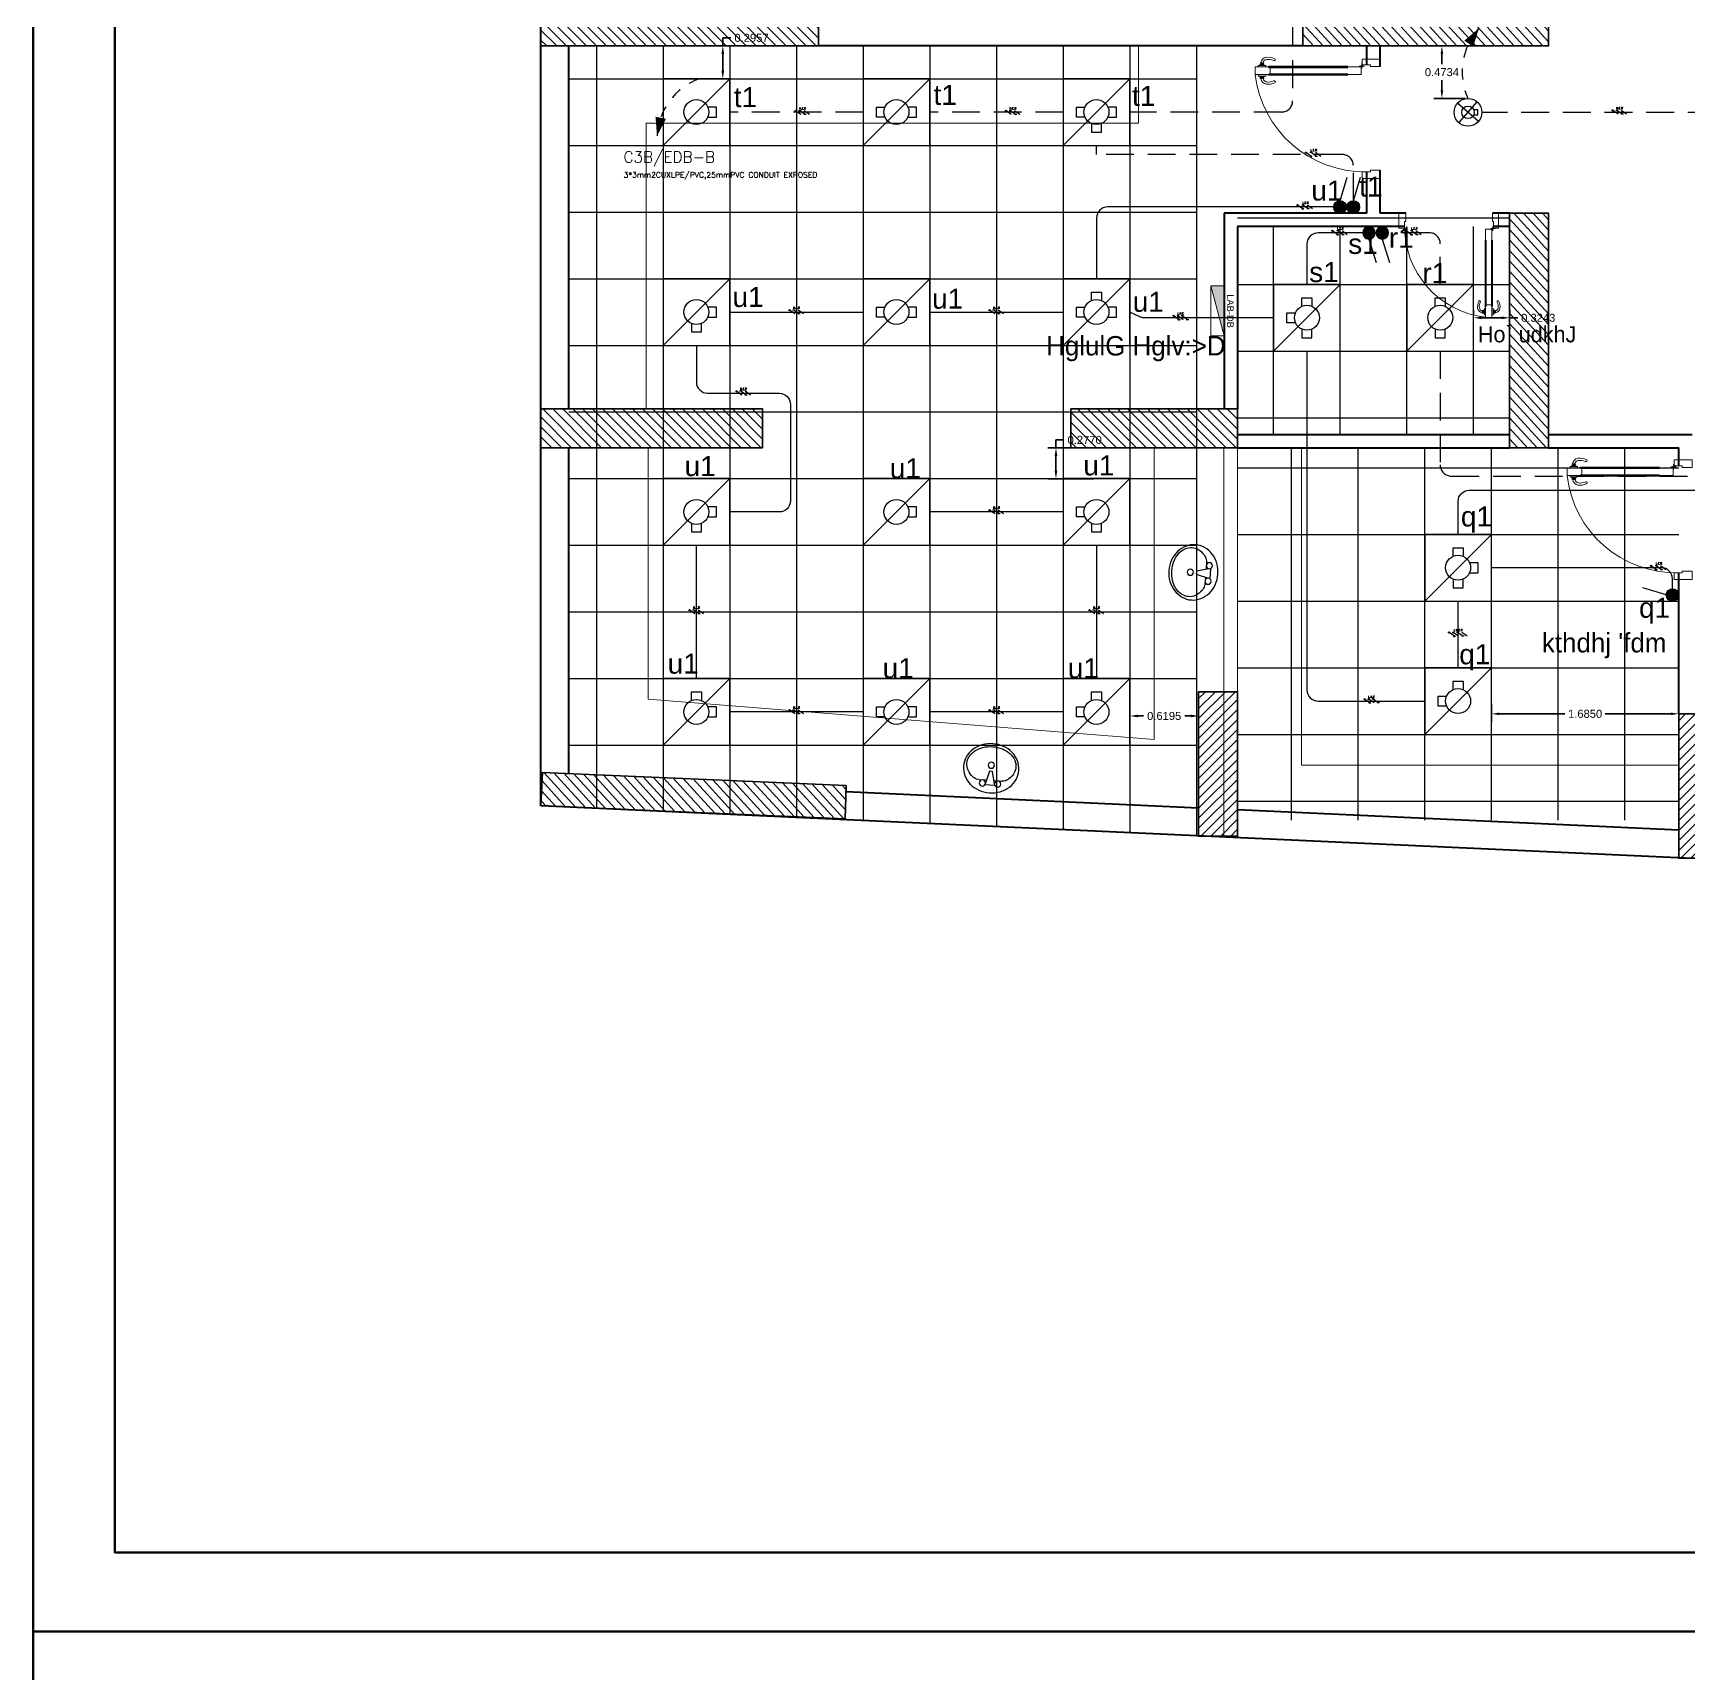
# Model space of a CAD drawing. Header units: inches. Extents: x 3955 to 4125, y 4886 to 4983.
# Drawn here: x 3955.21 to 3970.11, y 4916.26 to 4931.03 of the extents above; entities that cross this region are included whole.
import ezdxf
from ezdxf.enums import TextEntityAlignment as Align

# ---------------------------------------------------------------- set-up
doc = ezdxf.new("R2010")
doc.units = ezdxf.units.IN
doc.header["$MEASUREMENT"] = 0
doc.linetypes.add('ACAD_ISO03W100', pattern=[30, 12, -18])
doc.linetypes.add('HIDDEN', pattern=[0.375, 0.25, -0.125])
doc.layers.get('0').update_dxf_attribs({"lineweight": 35})
doc.layers.get('Defpoints').update_dxf_attribs({"lineweight": 25})
for name, color, linetype in [('Ceiling', 8, 'Continuous'), ('E Wiring', 1, 'HIDDEN'), ('E-LEADER', 30, 'Continuous'), ('E-TEXT', 2, 'Continuous'), ('EM', 3, 'Continuous'), ('Lighting', 4, 'Continuous'), ('N Wiring', 255, 'Continuous'), ('SHP-CTL-EL-102$0$00-TEXT FOR EMRG', 40, 'Continuous'), ('SHP-CTL-EL-102$0$HATCH MARK', 140, 'Continuous'), ('SHP-CTL-EL-102$0$XREF-LTG-T2-26$0$ELE-HATCH MARK', 2, 'Continuous'), ('UMG-ML', 251, 'Continuous'), ('WE - BOXES', 2, 'Continuous')]:
    doc.layers.add(name, color=color, linetype=linetype)
for name, color, linetype, lineweight in [('Column(S)', 24, 'Continuous', 35), ('DIM', 6, 'Continuous', 20), ('DIM IN', 12, 'Continuous', 15), ('DOOR', 24, 'Continuous', 18), ('HA', 252, 'Continuous', 18), ('hatch col(S)', 45, 'Continuous', 15), ('NORM', 90, 'Continuous', 15), ('TEXT', 152, 'Continuous', 30), ('walls', 7, 'Continuous', 40)]:
    doc.layers.add(name, color=color, linetype=linetype, lineweight=lineweight)
doc.styles.add('ARA', font='sosa.shx', dxfattribs={"height": 0.18})
doc.styles.add('ELEC', font='romans.shx')
doc.styles.add('SHP-CTL-EL-102$0$XREF-LTG-T2-26$0$25_1', font='romans.shx', dxfattribs={"width": 0.8, "height": 2.5})
doc.styles.add('SOSA', font='sosa.shx')
doc.styles.get("Standard").update_dxf_attribs({"font": 'arial.ttf'})
doc.dimstyles.get("Standard").update_dxf_attribs({"dimtxt": 0.18, "dimasz": 0.18, "dimexe": 0.18, "dimexo": 0.0625, "dimgap": 0.09, "dimtad": 0, "dimtih": 1, "dimtoh": 1, "dimdec": 4, "dimzin": 0, "dimdsep": 46, "dimtxsty": 'Standard', "dimcen": 0.09, "dimadec": 0, "dimazin": 0, "dimtfac": 1, "dimtdec": 4, "dimtofl": 0, "dimtmove": 0, "dimatfit": 3, "dimfxl": 1, "dimtolj": 1, "dimtzin": 0, "dimarcsym": 0})
pattern_1 = [(132.3684, (-150.37583, 298.166544), (-0.046915522, -0.042792333), [])]

# ---------------------------------------------------------------- blocks, each defined once
blk = doc.blocks.new('A$C73D03C2A')
at = {"layer": 'DOOR', "linetype": 'Continuous'}
for p, q in [((0.041, 0.852), (0.041, 0.871)), ((0.046, 0.852), (0.046, 0.871)), ((0.047, 0.852), (0.047, 0.872)), ((0.053, 0.872), (0.047, 0.872)), ((0.053, 0.852), (0.047, 0.852)), ((0.053, 0.852), (0.053, 0.872)), ((0.055, 0.845), (0.055, 0.879)), ((0.061, 0.879), (0.055, 0.879)), ((0.061, 0.845), (0.055, 0.845)), ((0.061, 0.835), (0.061, 0.889)), ((0.061, 0.889), (0.071, 0.889)), ((0.071, 0.813), (0.071, 0.911)), ((0.071, 0.911), (0.126, 0.911)), ((0.126, 0.813), (0.126, 0.911)), ((0.137, 0.889), (0.126, 0.889)), ((0.137, 0.835), (0.137, 0.889)), ((0.137, 0.879), (0.142, 0.879)), ((0.137, 0.845), (0.142, 0.845)), ((0.142, 0.845), (0.142, 0.879)), ((0.144, 0.872), (0.151, 0.872)), ((0.144, 0.852), (0.144, 0.872)), ((0.144, 0.852), (0.151, 0.852)), ((0.151, 0.852), (0.151, 0.872)), ((0.156, 0.872), (0.156, 0.872)), ((0.156, 0.852), (0.156, 0.872)), ((0.071, 0.835), (0.061, 0.835)), ((0.066, 0.236), (0.066, 0.812)), ((0.071, 0.817), (0.071, 0.808)), ((0.071, 0.813), (0.071, 0.236)), ((0.076, 0.813), (0.071, 0.813)), ((0.076, 0.802), (0.076, 0.813)), ((0.076, 0.802), (0.076, 0.236)), ((0.076, 0.802), (0.121, 0.802)), ((0.121, 0.802), (0.121, 0.813)), ((0.121, 0.813), (0.126, 0.813)), ((0.121, 0.802), (0.121, 0.236)), ((0.126, 0.835), (0.137, 0.835)), ((0.126, 0.813), (0.126, 0.236)), ((0.127, 0.817), (0.127, 0.808)), ((0.131, 0.236), (0.131, 0.812)), ((0.013, 0), (0.013, 0.131)), ((0.056, 0.131), (0.013, 0.131)), ((0.056, 0.131), (0.056, 0.071)), ((0.071, 0.236), (0.071, 0.138)), ((0.071, 0.138), (0.126, 0.138)), ((0.126, 0.138), (0.126, 0.236)), ((0.835, 0.131), (0.835, 0.071)), ((0.835, 0.131), (0.884, 0.131)), ((0.884, 0), (0.884, 0.131)), ((0.067, 0), (0.013, 0)), ((0.056, 0.071), (0.067, 0.071)), ((0.067, 0.071), (0.067, 0)), ((0.824, 0.071), (0.824, 0)), ((0.835, 0.071), (0.824, 0.071)), ((0.824, 0), (0.884, 0))]:
    blk.add_line(p, q, dxfattribs=at)
at = {"layer": 'DOOR'}
for p, q in [((0.013, 0.131), (0.013, 0)), ((0.013, 0.131), (0.013, 0)), ((0.013, 0.131), (0.013, 0)), ((0.044, 0.134), (0.082, 0.134)), ((0.056, 0.131), (0.071, 0.138)), ((0.064, 0.154), (0.064, 0.115))]:
    blk.add_line(p, q, dxfattribs=at)
at = {"layer": 'DOOR', "linetype": 'Continuous'}
blk.add_circle((0.064, 0.134), 0.00617, dxfattribs=at)
for centre, radius, start, end in [((0.046, 0.825), 0.0459, 96.2766, 172.4946), ((0.046, 0.825), 0.0297, 99.7089, 172.4946), ((0.044, 0.871), 0.00259, 0, 180), ((0.044, 0.852), 0.00259, 180, 0), ((0.153, 0.872), 0.00262, 0, 192.4511), ((0.153, 0.852), 0.00262, 167.5489, 0), ((0.151, 0.824), 0.0459, 7.5054, 83.7234), ((0.151, 0.824), 0.0297, 7.5054, 80.2911), ((0.105, 0.817), 0.105, 172.4946, 205.9899), ((0.018, 0.773), 0.00773, 195.2913, 36.6885), ((0.106, 0.816), 0.0903, 171.5898, 204.9077), ((0.071, 0.812), 0.00476, 90, 270), ((0.127, 0.812), 0.00476, 270, 90), ((0.179, 0.772), 0.00773, 143.3115, 344.7087), ((0.091, 0.815), 0.0903, 335.0923, 8.4102), ((0.092, 0.817), 0.105, 334.0101, 7.5054)]:
    blk.add_arc(centre, radius, start, end, dxfattribs=at)
at = {"layer": 'DOOR'}
blk.add_arc((0.035, 0.116), 0.8, 358.9289, 83.4773, dxfattribs=at)
blk = doc.blocks.new('A$C409206DC')
at = {"layer": 'UMG-ML', "ltscale": 2.5}
for p, q in [((0.253, 0.257), (0.281, 0.368)), ((0.281, 0.368), (0.308, 0.368)), ((0.308, 0.368), (0.336, 0.257)), ((0.194, 0.284), (0.26, 0.284)), ((0.253, 0.243), (0.336, 0.243)), ((0.329, 0.284), (0.395, 0.284))]:
    blk.add_line(p, q, dxfattribs=at)
blk.add_lwpolyline([(0.544, 0.395, -0.109452), (0.525, 0.312, -0.102376), (0.471, 0.238, -0.093737), (0.391, 0.191, -0.088426), (0.295, 0.174, -0.088426), (0.198, 0.191, -0.093737), (0.118, 0.238, -0.102376), (0.064, 0.312, -0.109452), (0.045, 0.395, -0.109452), (0.064, 0.479, -0.102376), (0.118, 0.552, -0.093737), (0.198, 0.6, -0.088426), (0.295, 0.617, -0.088426), (0.391, 0.6, -0.093737), (0.471, 0.552, -0.102376), (0.525, 0.479, -0.109452)], format="xyb", close=True, dxfattribs=at)
for centre in [(0.295, 0.423), (0.225, 0.257), (0.364, 0.257)]:
    blk.add_circle(centre, 0.0277, dxfattribs=at)
for centre, radius, start, end in [((0.199, 0.423), 0.126, 151.0888, 180), ((0.245, 0.398), 0.179, 126.8699, 151.0888), ((0.275, 0.358), 0.229, 107.2579, 126.8699), ((0.295, 0.295), 0.295, 90, 107.2579), ((0.295, 0.295), 0.295, 72.7421, 90), ((0.314, 0.358), 0.229, 53.1301, 72.7421), ((0.344, 0.398), 0.179, 28.9112, 53.1301), ((0.39, 0.423), 0.126, 0, 28.9112), ((0.199, 0.423), 0.126, 180, 208.9112), ((0.245, 0.448), 0.179, 208.9112, 237.7402), ((0.395, 0.368), 0.0831, 270, 303.9045), ((0.314, 0.488), 0.229, 303.9045, 306.8699), ((0.344, 0.448), 0.179, 306.8699, 331.0888), ((0.39, 0.423), 0.126, 331.0888, 0), ((0.194, 0.368), 0.0831, 237.7402, 270)]:
    blk.add_arc(centre, radius, start, end, dxfattribs=at)
blk = doc.blocks.new('LAB PANNEL')
h = blk.add_hatch(color=4)
h.dxf.hatch_style = 1
h.paths.add_polyline_path([(96.055, 62.414), (95.935, 62.414), (96.055, 61.964)])
at = {"layer": 'NORM', "color": 4, "lineweight": 0, "ltscale": 2.5}
blk.add_line((95.935, 62.414, 0), (96.055, 61.964, 0), dxfattribs=at)
at = {"layer": 'NORM', "color": 4, "lineweight": 0, "ltscale": 2.5, "elevation": 0}
blk.add_lwpolyline([(96.055, 62.414), (95.935, 62.414), (95.935, 61.964), (96.055, 61.964), (96.055, 62.414)], dxfattribs=at)
blk = doc.blocks.new('F1')
at = {"layer": 'Lighting'}
blk.add_lwpolyline([(0.6, 0), (0, 0), (0, -0.6), (0.6, -0.6)], close=True, dxfattribs=at)
blk.add_lwpolyline([(0.6, 0), (0, -0.6)], dxfattribs=at)
blk = doc.blocks.new('*U10')
blk.add_line((-559, -64), (-628, -122))
blk.add_lwpolyline([(-628, -122, 0, 96, 0), (-493, -24, 96, 96, 0)], format="xyseb")
at = {"linetype": 'HIDDEN', "ltscale": 0.2}
blk.add_arc((-221, -539), 583, 67.7241, 134.241, dxfattribs=at)
blk = doc.blocks.new('SW1')
h = blk.add_hatch(color=256)
h.dxf.hatch_style = 1
h.paths.add_polyline_path([(-0.056, 0.056, 1), (0.056, 0.056, 1)])
at = {"layer": 'Lighting'}
h = blk.add_hatch(dxfattribs=at)
h.set_pattern_fill('ANGLE', color=256)
h.set_pattern_definition([(0, (-3584.0845, -1327.2755), (0, 6.985), [5.08, -1.905]), (90, (-3584.0845, -1327.2755), (-6.985, 4e-16), [5.08, -1.905])])
h.paths.add_polyline_path([(0.056, 0.056, 1), (-0.056, 0.056, 1)])
blk.add_lwpolyline([(0, 0.112), (0.065, 0.324)], dxfattribs=at)
blk.add_circle((0, 0.056), 0.0561, dxfattribs=at)
blk = doc.blocks.new('F3')
for p, q in [((0.094, -0.082), (-0.094, 0.082)), ((-0.082, -0.094), (0.082, 0.094))]:
    blk.add_line(p, q)
at = {"layer": 'Lighting'}
blk.add_circle((0, 0), 0.125, dxfattribs=at)
blk = doc.blocks.new('*U9')
blk.add_line((233, 512), (309, 560))
blk.add_lwpolyline([(309, 560, 0, 96, 0), (175, 462, 96, 96, 0)], format="xyseb")
at = {"linetype": 'HIDDEN', "ltscale": 0.2}
blk.add_arc((581, 44), 583, 117.8068, 184.3237, dxfattribs=at)
blk = doc.blocks.new('*D153')
at = {"layer": 'Defpoints', "color": 0}
for p in [(3529.279, 1331.856, 0), (3529.516, 1331.856), (3529.279, 1331.56, 0)]:
    blk.add_point(p, dxfattribs=at)
at = {"layer": 'DIM', "color": 0, "lineweight": -2, "transparency": 16777216}
for p, q in [((3529.304, 1331.856), (3529.588, 1331.856)), ((3529.516, 1331.856), (3529.516, 1331.928)), ((3529.516, 1331.928), (3529.588, 1331.928)), ((3529.516, 1331.632), (3529.516, 1331.784)), ((3529.304, 1331.56), (3529.588, 1331.56))]:
    blk.add_line(p, q, dxfattribs=at)
at = {"layer": 'DIM', "color": 0, "transparency": 16777216}
for points in [[(3529.504, 1331.784), (3529.528, 1331.784), (3529.516, 1331.856)], [(3529.504, 1331.632), (3529.528, 1331.632), (3529.516, 1331.56)]]:
    blk.add_solid(points, dxfattribs=at)
at = {"layer": 'DIM', "color": 0, "transparency": 16777216, "insert": (3529.774, 1331.928), "char_height": 0.072, "attachment_point": 5}
blk.add_mtext('\\A1;0.2957', dxfattribs=at)
blk = doc.blocks.new('*D154')
at = {"layer": 'Defpoints', "color": 0}
for p in [(3532.514, 1328.237), (3532.879, 1328.237, 0), (3532.879, 1327.96, 0)]:
    blk.add_point(p, dxfattribs=at)
at = {"layer": 'DIM', "color": 0, "lineweight": -2, "transparency": 16777216}
for p, q in [((3532.514, 1328.237), (3532.514, 1328.309)), ((3532.514, 1328.309), (3532.586, 1328.309)), ((3532.854, 1328.237), (3532.442, 1328.237)), ((3532.514, 1328.032), (3532.514, 1328.165)), ((3532.854, 1327.96), (3532.442, 1327.96))]:
    blk.add_line(p, q, dxfattribs=at)
at = {"layer": 'DIM', "color": 0, "transparency": 16777216}
for points in [[(3532.502, 1328.165), (3532.526, 1328.165), (3532.514, 1328.237)], [(3532.502, 1328.032), (3532.526, 1328.032), (3532.514, 1327.96)]]:
    blk.add_solid(points, dxfattribs=at)
at = {"layer": 'DIM', "color": 0, "transparency": 16777216, "insert": (3532.772, 1328.309), "char_height": 0.072, "attachment_point": 5}
blk.add_mtext('\\A1;0.2770', dxfattribs=at)
blk = doc.blocks.new('*D155')
at = {"layer": 'Defpoints', "color": 0}
for p in [(3533.179, 1325.86, 0), (3533.798, 1325.86, 0), (3533.798, 1325.824)]:
    blk.add_point(p, dxfattribs=at)
at = {"layer": 'DIM', "color": 0, "lineweight": -2, "transparency": 16777216}
for p, q in [((3533.179, 1325.835), (3533.179, 1325.752)), ((3533.251, 1325.824), (3533.303, 1325.824)), ((3533.726, 1325.824), (3533.674, 1325.824)), ((3533.798, 1325.835), (3533.798, 1325.752))]:
    blk.add_line(p, q, dxfattribs=at)
at = {"layer": 'DIM', "color": 0, "transparency": 16777216}
for points in [[(3533.251, 1325.836), (3533.251, 1325.812), (3533.179, 1325.824)], [(3533.726, 1325.836), (3533.726, 1325.812), (3533.798, 1325.824)]]:
    blk.add_solid(points, dxfattribs=at)
at = {"layer": 'DIM', "color": 0, "transparency": 16777216, "insert": (3533.488, 1325.824), "char_height": 0.072, "attachment_point": 5}
blk.add_mtext('\\A1;0.6195', dxfattribs=at)
blk = doc.blocks.new('*D156')
at = {"layer": 'Defpoints', "color": 0}
for p in [(3536.433, 1325.958, 0), (3538.118, 1325.958, 0), (3538.118, 1325.843)]:
    blk.add_point(p, dxfattribs=at)
at = {"layer": 'DIM', "color": 0, "lineweight": -2, "transparency": 16777216}
for p, q in [((3536.433, 1325.933), (3536.433, 1325.771)), ((3538.118, 1325.933), (3538.118, 1325.771)), ((3536.505, 1325.843), (3537.094, 1325.843)), ((3538.046, 1325.843), (3537.457, 1325.843))]:
    blk.add_line(p, q, dxfattribs=at)
at = {"layer": 'DIM', "color": 0, "transparency": 16777216}
for points in [[(3536.505, 1325.855), (3536.505, 1325.831), (3536.433, 1325.843)], [(3538.046, 1325.855), (3538.046, 1325.831), (3538.118, 1325.843)]]:
    blk.add_solid(points, dxfattribs=at)
at = {"layer": 'DIM', "color": 0, "transparency": 16777216, "insert": (3537.276, 1325.843), "char_height": 0.072, "attachment_point": 5}
blk.add_mtext('\\A1;1.6850', dxfattribs=at)
blk = doc.blocks.new('*D195')
at = {"layer": 'Defpoints', "color": 0}
for p in [(3536.272, 1329.408, 0), (3536.597, 1329.408, 0), (3536.597, 1329.408)]:
    blk.add_point(p, dxfattribs=at)
at = {"layer": 'DIM', "color": 0, "lineweight": -2, "transparency": 16777216}
for p, q in [((3536.272, 1329.433), (3536.272, 1329.48)), ((3536.597, 1329.433), (3536.597, 1329.48)), ((3536.344, 1329.408), (3536.525, 1329.408)), ((3536.597, 1329.408), (3536.669, 1329.408))]:
    blk.add_line(p, q, dxfattribs=at)
at = {"layer": 'DIM', "color": 0, "transparency": 16777216}
for points in [[(3536.344, 1329.42), (3536.344, 1329.396), (3536.272, 1329.408)], [(3536.525, 1329.42), (3536.525, 1329.396), (3536.597, 1329.408)]]:
    blk.add_solid(points, dxfattribs=at)
at = {"layer": 'DIM', "color": 0, "transparency": 16777216, "insert": (3536.854, 1329.408), "char_height": 0.072, "attachment_point": 5}
blk.add_mtext('\\A1;0.3243', dxfattribs=at)
blk = doc.blocks.new('SHP-CTL-EL-102$0$XREF-LTG-T2-26$0$H.M -LIFE-PHASE')
at = {"layer": 'SHP-CTL-EL-102$0$XREF-LTG-T2-26$0$ELE-HATCH MARK'}
h = blk.add_hatch(color=140, dxfattribs=at)
edge = h.paths.add_edge_path()
edge.add_arc((-62, 45), 14.2, 0, 360)
h = blk.add_hatch(color=140, dxfattribs=at)
edge = h.paths.add_edge_path()
edge.add_arc((62, -45), 14.2, 0, 360)
at = {"layer": 'SHP-CTL-EL-102$0$XREF-LTG-T2-26$0$ELE-HATCH MARK', "color": 140}
blk.add_line((62, -45), (-62, 45), dxfattribs=at)
for centre in [(-62, 45), (62, -45)]:
    blk.add_circle(centre, 14.2, dxfattribs=at)
blk = doc.blocks.new('SHP-CTL-EL-102$0$XREF-LTG-T2-26$0$EARTH')
at = {"layer": 'SHP-CTL-EL-102$0$XREF-LTG-T2-26$0$ELE-HATCH MARK', "color": 140}
for p, q in [((-34, 45), (-90, 45)), ((62, -45), (-62, 45)), ((90, -45), (34, -45))]:
    blk.add_line(p, q, dxfattribs=at)
blk = doc.blocks.new('SHP-CTL-EL-102$0$XREF-LTG-T2-26$0$H.M -RETURN-SWITCH')
at = {"layer": 'SHP-CTL-EL-102$0$XREF-LTG-T2-26$0$ELE-HATCH MARK', "color": 140}
blk.add_line((62, -45), (-62, 45), dxfattribs=at)
blk = doc.blocks.new('SHP-CTL-EL-102$0$XREF-LTG-T2-26$0$L.E.R')
for name, p in [('SHP-CTL-EL-102$0$XREF-LTG-T2-26$0$H.M -LIFE-PHASE', (-125, 0)), ('SHP-CTL-EL-102$0$XREF-LTG-T2-26$0$EARTH', (0, 0)), ('SHP-CTL-EL-102$0$XREF-LTG-T2-26$0$H.M -RETURN-SWITCH', (100, 0))]:
    blk.add_blockref(name, p)
blk = doc.blocks.new('*U95')
at = {"layer": 'SHP-CTL-EL-102$0$HATCH MARK'}
blk.add_blockref('SHP-CTL-EL-102$0$XREF-LTG-T2-26$0$L.E.R', (0, 0), dxfattribs=at)
at = {"layer": 'SHP-CTL-EL-102$0$HATCH MARK', "style": 'SHP-CTL-EL-102$0$XREF-LTG-T2-26$0$25_1', "width": 0.8}
blk.add_text('L.E.R', height=50, dxfattribs=at).set_placement((0, 100), align=Align.MIDDLE_CENTER)
blk = doc.blocks.new('SHP-CTL-EL-102$0$XREF-LTG-T2-26$0$H.M -NUTRAL')
at = {"layer": 'SHP-CTL-EL-102$0$XREF-LTG-T2-26$0$ELE-HATCH MARK'}
h = blk.add_hatch(color=140, dxfattribs=at)
edge = h.paths.add_edge_path()
edge.add_arc((-62, 45), 14.2, 0, 360)
at = {"layer": 'SHP-CTL-EL-102$0$XREF-LTG-T2-26$0$ELE-HATCH MARK', "color": 140}
blk.add_line((62, -45), (-62, 45), dxfattribs=at)
blk.add_circle((-62, 45), 14.2, dxfattribs=at)
blk = doc.blocks.new('SHP-CTL-EL-102$0$XREF-LTG-T2-26$0$L.N.E')
for name, p in [('SHP-CTL-EL-102$0$XREF-LTG-T2-26$0$H.M -LIFE-PHASE', (-100, 0)), ('SHP-CTL-EL-102$0$XREF-LTG-T2-26$0$H.M -NUTRAL', (0, 0)), ('SHP-CTL-EL-102$0$XREF-LTG-T2-26$0$EARTH', (100, 0))]:
    blk.add_blockref(name, p)
blk = doc.blocks.new('*U101')
at = {"layer": 'SHP-CTL-EL-102$0$HATCH MARK'}
blk.add_blockref('SHP-CTL-EL-102$0$XREF-LTG-T2-26$0$L.N.E', (0, 0), dxfattribs=at)
at = {"layer": 'SHP-CTL-EL-102$0$HATCH MARK', "style": 'SHP-CTL-EL-102$0$XREF-LTG-T2-26$0$25_1', "width": 0.8}
blk.add_text('L.N.E', height=50, dxfattribs=at).set_placement((0, 100), align=Align.MIDDLE_CENTER)
blk = doc.blocks.new('SHP-CTL-EL-102$0$XREF-LTG-T2-26$0$N.E.R')
for name, p in [('SHP-CTL-EL-102$0$XREF-LTG-T2-26$0$H.M -NUTRAL', (-100, 0)), ('SHP-CTL-EL-102$0$XREF-LTG-T2-26$0$EARTH', (0, 0)), ('SHP-CTL-EL-102$0$XREF-LTG-T2-26$0$H.M -RETURN-SWITCH', (100, 0))]:
    blk.add_blockref(name, p)
blk = doc.blocks.new('*U102')
at = {"layer": 'SHP-CTL-EL-102$0$HATCH MARK'}
blk.add_blockref('SHP-CTL-EL-102$0$XREF-LTG-T2-26$0$N.E.R', (0, 0), dxfattribs=at)
at = {"layer": 'SHP-CTL-EL-102$0$HATCH MARK', "style": 'SHP-CTL-EL-102$0$XREF-LTG-T2-26$0$25_1', "width": 0.8}
blk.add_text('N.E.R', height=50, dxfattribs=at).set_placement((0, 100), align=Align.MIDDLE_CENTER)
blk = doc.blocks.new('SHP-CTL-EL-102$0$XREF-LTG-T2-26$0$L.N.E.R')
for name, p in [('SHP-CTL-EL-102$0$XREF-LTG-T2-26$0$H.M -LIFE-PHASE', (-150, 0)), ('SHP-CTL-EL-102$0$XREF-LTG-T2-26$0$H.M -NUTRAL', (-50, 0)), ('SHP-CTL-EL-102$0$XREF-LTG-T2-26$0$EARTH', (50, 0)), ('SHP-CTL-EL-102$0$XREF-LTG-T2-26$0$H.M -RETURN-SWITCH', (150, 0))]:
    blk.add_blockref(name, p)
blk = doc.blocks.new('*U96')
at = {"layer": 'SHP-CTL-EL-102$0$HATCH MARK'}
blk.add_blockref('SHP-CTL-EL-102$0$XREF-LTG-T2-26$0$L.N.E.R', (0, 0), dxfattribs=at)
at = {"layer": 'SHP-CTL-EL-102$0$HATCH MARK', "style": 'SHP-CTL-EL-102$0$XREF-LTG-T2-26$0$25_1', "width": 0.8}
blk.add_text('L.N.E.R', height=50, dxfattribs=at).set_placement((0, 100), align=Align.MIDDLE_CENTER)
blk = doc.blocks.new('*D201')
at = {"layer": 'Defpoints', "color": 0}
for p in [(3535.987, 1331.856), (3536.222, 1331.856, 0), (3536.222, 1331.383, 0)]:
    blk.add_point(p, dxfattribs=at)
at = {"layer": 'DIM', "color": 0, "lineweight": -2, "transparency": 16777216}
for p, q in [((3536.197, 1331.856), (3535.915, 1331.856)), ((3535.987, 1331.784), (3535.987, 1331.692)), ((3535.987, 1331.455), (3535.987, 1331.547)), ((3536.197, 1331.383), (3535.915, 1331.383))]:
    blk.add_line(p, q, dxfattribs=at)
at = {"layer": 'DIM', "color": 0, "transparency": 16777216}
for points in [[(3535.975, 1331.784), (3535.999, 1331.784), (3535.987, 1331.856)], [(3535.975, 1331.455), (3535.999, 1331.455), (3535.987, 1331.383)]]:
    blk.add_solid(points, dxfattribs=at)
at = {"layer": 'DIM', "color": 0, "transparency": 16777216, "insert": (3535.987, 1331.619), "char_height": 0.072, "attachment_point": 5}
blk.add_mtext('\\A1;0.4734', dxfattribs=at)
blk = doc.blocks.new('*U123')
at = {"layer": 'WE - BOXES'}
blk.add_lwpolyline([(0.055, -0.024), (0.096, -0.024), (0.096, 0.024), (0.055, 0.024)], dxfattribs=at)
blk.add_circle((0, 0), 0.06, dxfattribs=at)
blk = doc.blocks.new('*U112')
at = {"layer": 'WE - BOXES'}
for points in [[(-0.055, -0.024), (-0.096, -0.024), (-0.096, 0.024), (-0.055, 0.024)], [(0.055, -0.024), (0.096, -0.024), (0.096, 0.024), (0.055, 0.024)]]:
    blk.add_lwpolyline(points, dxfattribs=at)
blk.add_circle((0, 0), 0.06, dxfattribs=at)
blk = doc.blocks.new('*U113')
at = {"layer": 'WE - BOXES'}
for points in [[(-0.055, -0.024), (-0.096, -0.024), (-0.096, 0.024), (-0.055, 0.024)], [(0.055, -0.024), (0.096, -0.024), (0.096, 0.024), (0.055, 0.024)], [(-0.024, -0.055), (-0.024, -0.096), (0.024, -0.096), (0.024, -0.055)]]:
    blk.add_lwpolyline(points, dxfattribs=at)
blk.add_circle((0, 0), 0.06, dxfattribs=at)
blk = doc.blocks.new('*U120')
at = {"layer": 'WE - BOXES'}
for points in [[(-0.024, 0.055), (-0.024, 0.096), (0.024, 0.096), (0.024, 0.055)], [(-0.055, -0.024), (-0.096, -0.024), (-0.096, 0.024), (-0.055, 0.024)], [(0.055, -0.024), (0.096, -0.024), (0.096, 0.024), (0.055, 0.024)]]:
    blk.add_lwpolyline(points, dxfattribs=at)
blk.add_circle((0, 0), 0.06, dxfattribs=at)
blk = doc.blocks.new('*U118')
at = {"layer": 'WE - BOXES'}
for points in [[(0.055, -0.024), (0.096, -0.024), (0.096, 0.024), (0.055, 0.024)], [(-0.024, -0.055), (-0.024, -0.096), (0.024, -0.096), (0.024, -0.055)]]:
    blk.add_lwpolyline(points, dxfattribs=at)
blk.add_circle((0, 0), 0.06, dxfattribs=at)
blk = doc.blocks.new('*U111')
at = {"layer": 'WE - BOXES'}
for points in [[(-0.055, -0.024), (-0.096, -0.024), (-0.096, 0.024), (-0.055, 0.024)], [(-0.024, -0.055), (-0.024, -0.096), (0.024, -0.096), (0.024, -0.055)]]:
    blk.add_lwpolyline(points, dxfattribs=at)
blk.add_circle((0, 0), 0.06, dxfattribs=at)
blk = doc.blocks.new('*U114')
at = {"layer": 'WE - BOXES'}
for points in [[(-0.024, 0.055), (-0.024, 0.096), (0.024, 0.096), (0.024, 0.055)], [(-0.055, -0.024), (-0.096, -0.024), (-0.096, 0.024), (-0.055, 0.024)]]:
    blk.add_lwpolyline(points, dxfattribs=at)
blk.add_circle((0, 0), 0.06, dxfattribs=at)
blk = doc.blocks.new('*U110')
at = {"layer": 'WE - BOXES'}
for points in [[(-0.024, 0.055), (-0.024, 0.096), (0.024, 0.096), (0.024, 0.055)], [(0.055, -0.024), (0.096, -0.024), (0.096, 0.024), (0.055, 0.024)]]:
    blk.add_lwpolyline(points, dxfattribs=at)
blk.add_circle((0, 0), 0.06, dxfattribs=at)
blk = doc.blocks.new('*U121')
at = {"layer": 'WE - BOXES'}
for points in [[(-0.024, 0.055), (-0.024, 0.096), (0.024, 0.096), (0.024, 0.055)], [(0.055, -0.024), (0.096, -0.024), (0.096, 0.024), (0.055, 0.024)], [(-0.024, -0.055), (-0.024, -0.096), (0.024, -0.096), (0.024, -0.055)]]:
    blk.add_lwpolyline(points, dxfattribs=at)
blk.add_circle((0, 0), 0.06, dxfattribs=at)
blk = doc.blocks.new('*U117')
at = {"layer": 'WE - BOXES'}
for points in [[(-0.024, 0.055), (-0.024, 0.096), (0.024, 0.096), (0.024, 0.055)], [(-0.024, -0.055), (-0.024, -0.096), (0.024, -0.096), (0.024, -0.055)]]:
    blk.add_lwpolyline(points, dxfattribs=at)
blk.add_circle((0, 0), 0.06, dxfattribs=at)
blk = doc.blocks.new('*U109')
at = {"layer": 'WE - BOXES'}
for points in [[(-0.024, 0.055), (-0.024, 0.096), (0.024, 0.096), (0.024, 0.055)], [(-0.055, -0.024), (-0.096, -0.024), (-0.096, 0.024), (-0.055, 0.024)], [(-0.024, -0.055), (-0.024, -0.096), (0.024, -0.096), (0.024, -0.055)]]:
    blk.add_lwpolyline(points, dxfattribs=at)
blk.add_circle((0, 0), 0.06, dxfattribs=at)
blk = doc.blocks.new('A$C7440799B')
at = {"layer": 'hatch col(S)', "ltscale": 2.5}
h = blk.add_hatch(dxfattribs=at)
h.set_pattern_fill('ANSI31', color=256, scale=0.02, angle=-270)
h.set_pattern_definition([(135, (-333.18599, -647.79275), (-0.0449012806, -0.0449012806), [])])
h.paths.add_polyline_path([(2.49745, -8.96044), (2.49745, -8.61044), (0.0004, -8.61047), (0.00031, -8.96046)])
h = blk.add_hatch(dxfattribs=at)
h.set_pattern_fill('ANSI31', color=256, scale=0.02, angle=-272.6316)
h.set_pattern_definition(pattern_1)
h.paths.add_polyline_path([(9.06771, -8.61045), (6.85757, -8.61045), (6.85757, -8.96045), (9.06771, -8.96045)])
h = blk.add_hatch(dxfattribs=at)
h.set_pattern_fill('ANSI31', color=256, scale=0.02, angle=-272.6316)
h.set_pattern_definition(pattern_1)
h.paths.add_polyline_path([(9.06771, -10.46693), (8.71759, -10.46693), (8.71759, -12.57912), (9.06771, -12.57912)])
h = blk.add_hatch(dxfattribs=at)
h.set_pattern_fill('ANSI31', color=256, scale=0.02, angle=-270)
h.set_pattern_definition([(135, (-333.191035, -651.361405), (-0.0449012806, -0.0449012806), [])])
h.paths.add_polyline_path([(1.99483, -12.57911), (1.99483, -12.22912), (-0.00465, -12.22914), (-0.00474, -12.57912)])
h = blk.add_hatch(dxfattribs=at)
h.set_pattern_fill('ANSI31', color=256, scale=0.02, angle=-270)
h.set_pattern_definition([(135, (-328.91695, -651.361405), (-0.0449012806, -0.0449012806), [])])
h.paths.add_polyline_path([(4.76891, -12.22913), (4.76891, -12.57912), (6.26883, -12.57912), (6.26891, -12.22913)])
h = blk.add_hatch(dxfattribs=at)
h.set_pattern_fill('ANSI31', color=256, scale=0.02, angle=-360)
h.set_pattern_definition([(45, (-632.863374, 319.111884), (-0.0449012806, 0.0449012806), [])])
h.paths.add_polyline_path([(6.2689, -14.77398), (5.91893, -14.77398), (5.91891, -16.07389), (6.2689, -16.07398)])
h = blk.add_hatch(dxfattribs=at)
h.set_pattern_fill('ANSI31', color=256, scale=0.02, angle=-360)
h.set_pattern_definition([(45, (-628.543374, 318.91289), (-0.0449012806, 0.0449012806), [])])
h.paths.add_polyline_path([(10.5889, -14.97298), (10.23893, -14.97298), (10.23891, -16.27289), (10.5889, -16.27298)])
h = blk.add_hatch(dxfattribs=at)
h.set_pattern_fill('ANSI31', color=256, scale=0.02, angle=-272.6316)
h.set_pattern_definition(pattern_1)
h.paths.add_polyline_path([(2.74832, -15.6184), (0.01365, -15.50067), (-0.00012, -15.80035), (2.73455, -15.91808)])
at = {"layer": 'Ceiling'}
for points in [[(0.49942, -8.96046), (0.49942, -15.82328)], [(1.09942, -8.96046), (1.09942, -15.85082)], [(1.69942, -8.96046), (1.69942, -15.87836)], [(2.29942, -8.96046), (2.29942, -15.90589)], [(2.89942, -8.96046), (2.89942, -15.93343)], [(2.89942, -8.96046), (2.89942, -15.93343)], [(3.49942, -8.96046), (3.49942, -15.96097)], [(4.09942, -8.96046), (4.09942, -15.98851)], [(4.69942, -8.96046), (4.69942, -16.01604)], [(5.29942, -8.96046), (5.29942, -16.04358)], [(5.89942, -8.96046), (5.89942, -16.07112)], [(0.2499, -9.25616), (5.89942, -9.25616)], [(0.2499, -9.85616), (5.89942, -9.85616)], [(0.2499, -10.45616), (5.89942, -10.45616)], [(6.26891, -10.50803), (8.71759, -10.50803)], [(6.59325, -12.45912), (6.59325, -10.58693)], [(7.19325, -12.45912), (7.19325, -10.58693)], [(7.19325, -12.45912), (7.19325, -10.58693)], [(7.79325, -12.45912), (7.79325, -10.58693)], [(8.39325, -12.45912), (8.39325, -10.58693)], [(0.2499, -11.05616), (5.89942, -11.05616)], [(6.26891, -11.10803), (8.71759, -11.10803)], [(0.2499, -11.65616), (5.89942, -11.65616)], [(6.26891, -11.70803), (8.71759, -11.70803)], [(6.26891, -11.70803), (8.71759, -11.70803)], [(0.2499, -12.25616), (5.89942, -12.25616)], [(0.2499, -12.25616), (5.89942, -12.25616)], [(6.26891, -12.30803), (8.71759, -12.30803)], [(6.75391, -15.92922), (6.75391, -12.57912)], [(7.35391, -15.92922), (7.35391, -12.57912)], [(7.95391, -15.92922), (7.95391, -12.57912)], [(7.95391, -15.92922), (7.95391, -12.57912)], [(8.55391, -15.92922), (8.55391, -12.57912)], [(9.15391, -15.92922), (9.15391, -12.57912)], [(9.75391, -15.92922), (9.75391, -12.57912)], [(6.26891, -12.7584), (10.23891, -12.7584)], [(0.2499, -12.85616), (5.89942, -12.85616)], [(0.2499, -12.85616), (5.89942, -12.85616)], [(6.26891, -13.3584), (10.23891, -13.3584)], [(0.2499, -13.45616), (5.89942, -13.45616)], [(6.26891, -13.9584), (10.23891, -13.9584)], [(6.26891, -13.9584), (10.23891, -13.9584)], [(0.2499, -14.05616), (5.89942, -14.05616)], [(6.26891, -14.5584), (10.23891, -14.5584)], [(0.2499, -14.65616), (5.89942, -14.65616)], [(6.26891, -15.1584), (10.23891, -15.1584)], [(0.2499, -15.25616), (5.89942, -15.25616)], [(6.26891, -15.7584), (10.23891, -15.7584)]]:
    blk.add_lwpolyline(points, dxfattribs=at)
at = {"layer": 'Column(S)', "ltscale": 2.5}
for points in [[(2.49745, -8.96045), (2.49745, -8.61045), (-0.00012, -8.61046), (-0.00012, -8.96046)], [(6.85757, -8.61045), (6.85757, -8.96045), (9.06771, -8.96045), (9.06771, -8.61045)], [(9.06771, -10.46693), (8.71759, -10.46693), (8.71759, -12.57912), (9.06771, -12.57912)], [(1.99483, -12.57912), (1.99483, -12.22912), (-0.00517, -12.22912), (-0.00517, -12.57912)], [(6.26891, -12.57913), (6.26891, -12.22913), (4.76891, -12.22913), (4.76891, -12.57913)], [(5.91891, -16.07398), (6.26891, -16.07398), (6.26891, -14.77398), (5.91891, -14.77398)], [(10.23891, -16.27298), (10.58891, -16.27298), (10.58891, -14.97298), (10.23891, -14.97298)], [(2.73717, -15.91775), (2.7457, -15.61873), (0.01365, -15.50067), (-0.00012, -15.80035)]]:
    blk.add_lwpolyline(points, close=True, dxfattribs=at)
at = {"layer": 'DIM IN', "ltscale": 2.5}
for p, q in [((5.37876, -8.96045), (5.37876, -9.65676)), ((5.37876, -9.65676), (0.94559, -9.65676)), ((0.94559, -9.65676), (0.94559, -12.22912)), ((0.96565, -12.57912), (0.96565, -14.84129)), ((5.51891, -12.57913), (5.51891, -15.20579)), ((6.14603, -12.57913), (6.14603, -16.08244)), ((6.26891, -12.57913), (6.26891, -16.08808)), ((6.84571, -12.57912), (6.84571, -15.43637)), ((5.51891, -15.20579), (0.96565, -14.84129)), ((6.84571, -15.43637), (10.23891, -15.43637))]:
    blk.add_line(p, q, dxfattribs=at)
at = {"layer": 'E Wiring'}
for points in [[(6.76449, -7.96539), (6.76449, -9.45616, -0.41421356), (6.66449, -9.55616), (5.29942, -9.55616)], [(7.31148, -10.35473), (7.31148, -10.03847, 0.41421356), (7.21148, -9.93847), (4.99942, -9.93847), (4.99942, -9.85616)], [(8.09325, -11.10803), (8.09325, -10.74303, 0.41421356), (7.99325, -10.64303), (7.62804, -10.64303)], [(8.09325, -11.70803), (8.09325, -12.73309, 0.41421356), (8.19325, -12.83309), (14.54363, -12.83309, 0.41421707), (14.64363, -12.73308), (14.64362, -11.91571)]]:
    blk.add_lwpolyline(points, format="xyb", dxfattribs=at)
for points in [[(2.89942, -9.55616), (1.69942, -9.55616)], [(4.69942, -9.55616), (3.49942, -9.55616)], [(10.94771, -9.5587), (8.46738, -9.5587)]]:
    blk.add_lwpolyline(points, dxfattribs=at)
at = {"layer": 'HA', "linetype": 'ACAD_ISO03W100'}
blk.add_lwpolyline([(10.58891, -16.28534), (0, -15.79874), (0, 0), (31.54099, 0)], dxfattribs=at)
at = {"layer": 'N Wiring'}
for points in [[(7.13538, -10.41083), (5.09942, -10.41083, 0.41421356), (4.99942, -10.51083), (4.99942, -11.05616)], [(7.39584, -10.64307), (6.99325, -10.64307, 0.41421356), (6.89325, -10.74307), (6.89325, -11.10803)], [(6.59325, -11.40803), (5.42873, -11.40803, -0.11408928), (5.38484, -11.39789), (5.29942, -11.35616)], [(1.39942, -11.65616), (1.39942, -11.9871, 0.41421356), (1.49942, -12.0871), (2.14531, -12.0871, -0.41421356), (2.24531, -12.1871), (2.24531, -13.05616, -0.41421356), (2.14531, -13.15616), (1.69942, -13.15616)], [(6.89325, -11.70803), (6.89325, -14.7584, 0.41421356), (6.99325, -14.8584), (7.95391, -14.8584)], [(8.25391, -13.3584), (8.25391, -13.06006, -0.41421356), (8.35391, -12.96006), (14.54332, -12.96006, -0.41421356), (14.64332, -13.06006), (14.64332, -13.11568)], [(10.18281, -13.84708), (10.18281, -13.7584, 0.41421356), (10.08281, -13.6584), (8.55391, -13.6584)]]:
    blk.add_lwpolyline(points, format="xyb", dxfattribs=at)
for points in [[(1.69942, -11.35616), (2.89942, -11.35616)], [(3.49942, -11.35616), (4.69942, -11.35616)], [(4.69942, -13.15616), (3.49942, -13.15616)], [(1.39942, -14.65616), (1.39942, -13.45616)], [(4.99942, -13.45616), (4.99942, -14.65616)], [(8.25391, -14.5584), (8.25391, -13.9584)], [(2.89942, -14.95616), (1.69942, -14.95616)], [(4.69942, -14.95616), (3.49942, -14.95616)]]:
    blk.add_lwpolyline(points, dxfattribs=at)
at = {"layer": 'walls', "ltscale": 2.5}
for p, q in [((-0.00012, -15.80035), (0, 0)), ((0.24991, -12.22912), (0.24993, -8.96046)), ((6.85757, -8.96045), (2.49745, -8.96045)), ((7.43325, -9.13231), (7.43325, -8.96045)), ((7.55325, -9.14574), (7.55325, -8.96045)), ((7.43325, -10.46693), (7.43325, -10.09382)), ((7.55325, -10.46693), (7.55325, -10.08039)), ((7.43325, -10.46693), (6.14891, -10.46693)), ((6.14891, -10.46693), (6.14891, -12.22913)), ((7.78328, -10.46693), (7.55325, -10.46693)), ((8.71759, -10.46693), (8.56215, -10.46693)), ((7.77209, -10.58693), (6.26891, -10.58693)), ((6.26891, -10.58693), (6.26891, -12.22913)), ((8.71759, -10.58693), (8.56556, -10.58693)), ((6.26891, -12.45912), (8.71759, -12.45912)), ((9.06771, -12.45912), (10.35891, -12.45912)), ((10.01023, -12.45812), (10.35891, -12.45812)), ((0.24988, -15.51088), (0.2499, -12.57912)), ((6.26891, -12.57912), (8.71759, -12.57912)), ((9.06771, -12.57912), (10.23891, -12.57912)), ((10.01364, -12.57812), (10.23891, -12.57812)), ((10.23891, -12.74167), (10.23891, -12.57912)), ((10.23891, -14.97298), (10.23891, -13.70318)), ((5.91891, -15.82197), (2.74407, -15.67614)), ((10.29771, -16.27298), (-0.00012, -15.80035)), ((10.23891, -16.0204), (6.26891, -15.83805))]:
    blk.add_line(p, q, dxfattribs=at)
at = {"layer": 'DOOR', "ltscale": 2.5}
for p, xscale, yscale, zscale, rotation in [((7.55325, -9.06284), -1.234603644355799, 1.234603644355799, 1.234603644355799, 90), ((8.63123, -10.46693), 1.028836370296499, 1.028836370296499, 1.028836370296499, 180), ((10.35891, -12.6722), -1.234603644355799, 1.234603644355799, 1.234603644355799, 90)]:
    blk.add_blockref('A$C73D03C2A', p, dxfattribs=dict(at, xscale=xscale, yscale=yscale, zscale=zscale, rotation=rotation))
at = {"layer": 'E-LEADER', "xscale": 0.001, "yscale": 0.001, "zscale": 0.001}
for name, p, rotation in [('*U9', (8.34254, -9.43387), 19.94119348227059), ('*U10', (1.42442, -9.25616, 0), 42.62846024487555)]:
    blk.add_blockref(name, p, dxfattribs=dict(at, rotation=rotation))
at = {"layer": 'Lighting'}
for name, p in [('F1', (1.09942, -9.25616)), ('F1', (2.89942, -9.25616)), ('F1', (4.69942, -9.25616)), ('F3', (8.34254, -9.5587)), ('SW1', (7.19148, -10.46693)), ('SW1', (7.31148, -10.46693)), ('F1', (1.09942, -11.05616)), ('F1', (2.89942, -11.05616)), ('F1', (4.69942, -11.05616)), ('F1', (6.59325, -11.10803)), ('F1', (7.79325, -11.10803)), ('F1', (1.09942, -12.85616)), ('F1', (2.89942, -12.85616)), ('F1', (4.69942, -12.85616)), ('F1', (7.95391, -13.3584)), ('F1', (7.95391, -14.5584)), ('F1', (1.09942, -14.65616)), ('F1', (2.89942, -14.65616)), ('F1', (4.69942, -14.65616))]:
    blk.add_blockref(name, p, dxfattribs=at)
at = {"layer": 'Lighting', "xscale": -1, "rotation": 180}
for p in [(7.45194, -10.58693), (7.57194, -10.58693)]:
    blk.add_blockref('SW1', p, dxfattribs=at)
at = {"layer": 'Lighting', "rotation": 90}
blk.add_blockref('SW1', (10.23891, -13.90318), dxfattribs=at)
at = {"layer": 'NORM', "color": 3, "lineweight": 9}
blk.add_blockref('LAB PANNEL', (-89.90569, -73.53449, 0), dxfattribs=at)
at = {"layer": 'SHP-CTL-EL-102$0$00-TEXT FOR EMRG', "xscale": 0.000384, "yscale": 0.000384, "zscale": 0.000384}
for name, p in [('*U102', (2.35383, -9.5619)), ('*U102', (4.24759, -9.5619)), ('*U102', (9.70754, -9.5587)), ('*U95', (6.95524, -9.93847)), ('*U95', (6.8806, -10.41083)), ('*U95', (7.19455, -10.64307)), ('*U95', (7.85949, -10.64303)), ('*U102', (2.29942, -11.35616)), ('*U102', (4.09942, -11.35616)), ('*U101', (5.75655, -11.40803)), ('*U102', (1.82237, -12.0871)), ('*U102', (4.09942, -13.15616)), ('*U95', (10.06075, -13.6584)), ('*U102', (1.39942, -14.05616)), ('*U102', (4.99942, -14.05616)), ('*U96', (8.25391, -14.2584)), ('*U101', (7.47358, -14.8584)), ('*U102', (2.29942, -14.95616)), ('*U102', (4.09942, -14.95616))]:
    blk.add_blockref(name, p, dxfattribs=at)
at = {"layer": 'UMG-ML', "ltscale": 2.5, "xscale": -1}
for p, rotation in [((6.28754, -13.43521, 0), 85.76623501494502), ((4.31626, -15.87927, 0), 355.766235014945)]:
    blk.add_blockref('A$C409206DC', p, dxfattribs=dict(at, rotation=rotation))
at = {"layer": 'WE - BOXES'}
for name, p, xscale, yscale, zscale in [('*U123', (1.39942, -9.55616), 1.872, 1.872, 1.872), ('*U112', (3.19942, -9.55616), 1.872, 1.872, 1.872), ('*U113', (4.99942, -9.55616), 1.872, 1.872, 1.872), ('*U123', (8.34254, -9.5587), 0.9359999999999999, 0.9359999999999999, 0.9359999999999999), ('*U118', (1.39942, -11.35616), 1.872, 1.872, 1.872), ('*U112', (3.19942, -11.35616), 1.872, 1.872, 1.872), ('*U120', (4.99942, -11.35616), 1.872, 1.872, 1.872), ('*U109', (6.89325, -11.40803), 1.872, 1.872, 1.872), ('*U117', (8.09325, -11.40803), 1.872, 1.872, 1.872), ('*U118', (1.39942, -13.15616), 1.872, 1.872, 1.872), ('*U123', (3.19942, -13.15616), 1.872, 1.872, 1.872), ('*U111', (4.99942, -13.15616), 1.872, 1.872, 1.872), ('*U121', (8.25391, -13.6584), 1.872, 1.872, 1.872), ('*U114', (8.25391, -14.8584), 1.872, 1.872, 1.872), ('*U110', (1.39942, -14.95616), 1.872, 1.872, 1.872), ('*U112', (3.19942, -14.95616), 1.872, 1.872, 1.872), ('*U114', (4.99942, -14.95616), 1.872, 1.872, 1.872)]:
    blk.add_blockref(name, p, dxfattribs=dict(at, xscale=xscale, yscale=yscale, zscale=zscale))
at = {"layer": 'E-TEXT', "style": 'ELEC'}
for s, height, p in [('C3B/EDB-B', 0.1, (0.74345, -10.01059, 0)), ('3*3mm2CUXLPE/PVC,25mmPVC CONDUIT EXPOSED', 0.05, (0.74345, -10.1464, 0))]:
    blk.add_text(s, height=height, dxfattribs=at).set_placement(p)
at = {"layer": 'E-TEXT', "char_height": 0.180204, "attachment_point": 1}
for s, insert in [('t1', (1.73606, -9.33174, 0)), ('t1', (3.53336, -9.31222, 0)), ('t1', (5.31924, -9.32048, 0)), ('u1', (6.93277, -10.17246, 0)), ('t1', (7.36387, -10.13694, 0)), ('s1', (7.26495, -10.65297)), ('r1', (7.62994, -10.59763, 0)), ('s1', (6.91363, -10.90661, 0)), ('r1', (7.93212, -10.91561, 0)), ('u1', (1.72433, -11.13054, 0)), ('u1', (3.51972, -11.14587, 0)), ('u1', (5.32584, -11.17384, 0)), ('u1', (1.29257, -12.65282, 0)), ('u1', (4.88101, -12.64653, 0)), ('u1', (3.13923, -12.67227)), ('q1', (8.27884, -13.10656, 0)), ('q1', (9.88194, -13.92808, 0)), ('u1', (1.14004, -14.4313, 0)), ('q1', (8.26412, -14.34722, 0)), ('u1', (3.07466, -14.47227)), ('u1', (4.74114, -14.47227))]:
    blk.add_mtext_dynamic_manual_height_columns(s, width=1.4546897, gutter_width=12.5, heights=[0], dxfattribs=dict(at, insert=insert))
at = {"layer": 'EM', "color": 1, "lineweight": 15, "ltscale": 2.5, "insert": (6.23398, -11.19583, 0), "char_height": 0.06, "attachment_point": 1, "rotation": 270, "style": 'ARA'}
blk.add_mtext_dynamic_manual_height_columns('{\\fArial|b0|i0|c178|p34;\\C3;LAB-DB}', width=0.6663898, gutter_width=0.9, heights=[0], dxfattribs=at)
at = {"layer": 'TEXT', "linetype": 'Continuous', "ltscale": 0.09, "style": 'SOSA'}
for s, height, p in [('HglulG Hglv:>D', 0.1745002, (4.54638, -11.74747, 0)), ('Ho` udkhJ', 0.145417, (8.43177, -11.62916, 0)), ("kthdhj 'fdm", 0.1745002, (9.00774, -14.42052, 0))]:
    blk.add_text(s, height=height, dxfattribs=at).set_placement(p)
at = {"layer": 'DIM'}
for base, p1, p2, picture, middle in [((1.63703, -8.96046, 0), (1.39942, -9.25616), (1.39942, -8.96046), '*D153', (1.89448, -8.88846, 0)), ((8.10793, -8.96045, 0), (8.34254, -9.43387), (8.34254, -8.96045), '*D201', (8.10793, -9.19716, 0)), ((4.63524, -12.57913, 0), (4.99942, -12.85616), (4.99942, -12.57913), '*D154', (4.89257, -12.50713, 0))]:
    dim = blk.add_linear_dim(base=base, p1=p1, p2=p2, angle=90, dimstyle='Standard', dxfattribs=at)
    dim.commit()
    dim.dimension.update_dxf_attribs({"geometry": picture, "text_midpoint": middle, "insert": (-3527.87912, -1340.81648)})
for base, p1, p2, picture, middle in [((8.71759, -11.40803, 0), (8.39325, -11.40803), (8.71759, -11.40803), '*D195', (8.97504, -11.40803, 0)), ((10.23891, -14.97298, 0), (8.55391, -14.8584), (10.23891, -14.8584), '*D156', (9.39641, -14.97298, 0)), ((5.91891, -14.99268, 0), (5.29942, -14.95616), (5.91891, -14.95616), '*D155', (5.60917, -14.99268, 0))]:
    dim = blk.add_linear_dim(base=base, p1=p1, p2=p2, dimstyle='Standard', dxfattribs=at)
    dim.commit()
    dim.dimension.update_dxf_attribs({"geometry": picture, "text_midpoint": middle, "insert": (-3527.87912, -1340.81648)})

msp = doc.modelspace()

# ---------------------------------------------------------------- linework, layer by layer
at = {"color": 9, "lineweight": 50, "true_color": 0xd19cc7}
msp.add_lwpolyline([(4067.51, 4983.147), (3955.211, 4983.147), (3955.211, 4886.441), (4067.51, 4886.441)], close=True, dxfattribs=at)
at = {"color": 1, "lineweight": 50}
msp.add_lwpolyline([(4010.621, 4946.005), (3955.946, 4946.005), (3955.946, 4917.353), (4010.621, 4917.353)], close=True, dxfattribs=at)
at = {"color": 215, "lineweight": 50, "true_color": 0xa953a0}
msp.add_lwpolyline([(4067.51, 4916.642), (3955.211, 4916.642)], dxfattribs=at)

# ---------------------------------------------------------------- block references
msp.add_blockref('A$C7440799B', (3959.781, 4939.875))

doc.saveas('drawing.dxf')
